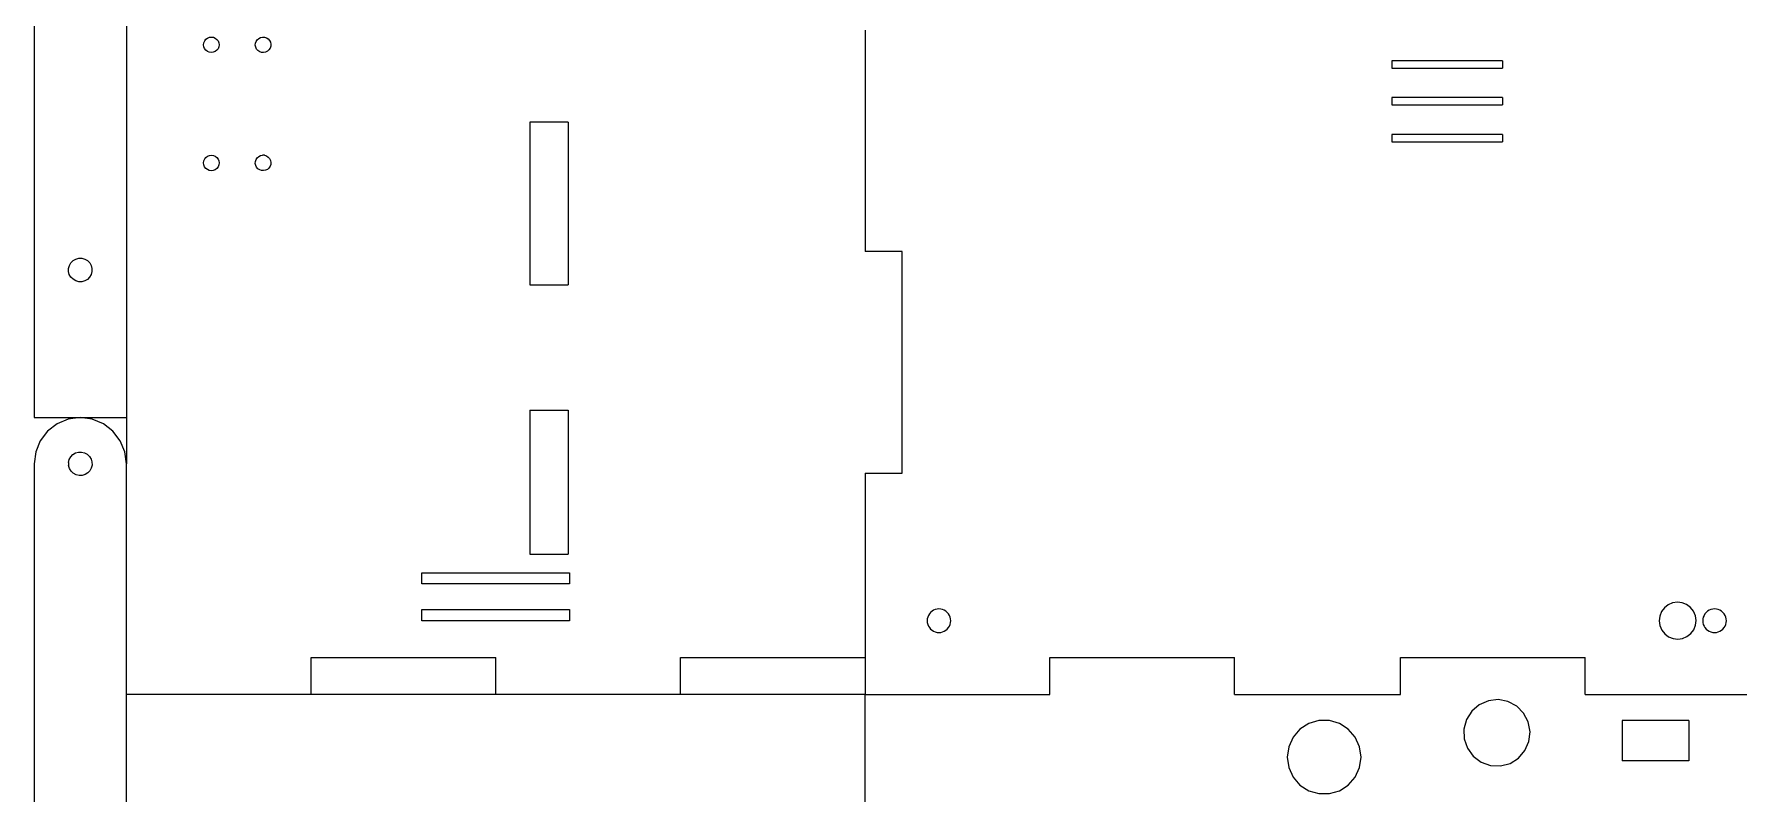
# Model space of a CAD drawing. Extents: x -1190 to 585, y -476 to 550.
# Drawn here: x -340.2 to 121.4, y -185.8 to 20 of the extents above; entities that cross this region are included whole.
import ezdxf

# ---------------------------------------------------------------- set-up
doc = ezdxf.new("R2010")
doc.units = 0
doc.layers.get('0').update_dxf_attribs({"linetype": 'CONTINUOUS'})

msp = doc.modelspace()

# ---------------------------------------------------------------- linework, layer by layer
for p, q in [((-340.18, 196.15), (-340.18, -83.85)), ((-315.18, 196.15), (-315.18, -83.85)), ((-293.99, 18.22), (-293.65, 18.65)), ((-293.65, 18.65), (-293.21, 18.98)), ((-293.21, 18.98), (-292.7, 19.18)), ((-292.7, 19.18), (-292.16, 19.25)), ((-292.16, 19.25), (-291.62, 19.17)), ((-291.62, 19.17), (-291.11, 18.96)), ((-291.11, 18.96), (-290.68, 18.62)), ((-290.68, 18.62), (-290.35, 18.18)), ((-280.07, 18.07), (-279.76, 18.53)), ((-279.76, 18.53), (-279.35, 18.89)), ((-279.35, 18.89), (-278.86, 19.14)), ((-278.86, 19.14), (-278.32, 19.25)), ((-278.32, 19.25), (-277.78, 19.21)), ((-277.78, 19.21), (-277.26, 19.04)), ((-277.26, 19.04), (-276.8, 18.73)), ((-276.8, 18.73), (-276.44, 18.32)), ((-115.18, 21.15), (-115.18, -38.85)), ((-294.28, 17.17), (-294.2, 17.72)), ((-294.21, 16.63), (-294.28, 17.17)), ((-294.01, 16.12), (-294.21, 16.63)), ((-294.2, 17.72), (-293.99, 18.22)), ((-293.68, 15.68), (-294.01, 16.12)), ((-293.25, 15.34), (-293.68, 15.68)), ((-292.75, 15.13), (-293.25, 15.34)), ((-292.2, 15.05), (-292.75, 15.13)), ((-291.66, 15.12), (-292.2, 15.05)), ((-291.15, 15.32), (-291.66, 15.12)), ((-290.71, 15.65), (-291.15, 15.32)), ((-290.37, 16.08), (-290.71, 15.65)), ((-290.16, 16.59), (-290.37, 16.08)), ((-290.35, 18.18), (-290.15, 17.67)), ((-290.08, 17.13), (-290.16, 16.59)), ((-290.15, 17.67), (-290.08, 17.13)), ((-280.28, 17.01), (-280.24, 17.56)), ((-280.17, 16.47), (-280.28, 17.01)), ((-280.24, 17.56), (-280.07, 18.07)), ((-279.92, 15.98), (-280.17, 16.47)), ((-279.56, 15.57), (-279.92, 15.98)), ((-279.1, 15.26), (-279.56, 15.57)), ((-278.59, 15.09), (-279.1, 15.26)), ((-278.04, 15.06), (-278.59, 15.09)), ((-277.5, 15.16), (-278.04, 15.06)), ((-277.01, 15.41), (-277.5, 15.16)), ((-276.6, 15.77), (-277.01, 15.41)), ((-276.29, 16.23), (-276.6, 15.77)), ((-276.44, 18.32), (-276.19, 17.83)), ((-276.12, 16.75), (-276.29, 16.23)), ((-276.19, 17.83), (-276.09, 17.29)), ((-276.09, 17.29), (-276.12, 16.75)), ((57.42, 12.84), (27.42, 12.84)), ((27.42, 12.84), (27.42, 10.84)), ((27.42, 10.84), (57.42, 10.84)), ((57.42, 12.84), (57.42, 10.84)), ((27.42, 2.84), (27.42, 0.84)), ((57.42, 2.84), (27.42, 2.84)), ((27.42, 0.84), (57.42, 0.84)), ((57.42, 2.84), (57.42, 0.84)), ((-195.58, -3.85), (-205.98, -3.85)), ((-205.98, -3.85), (-205.98, -47.85)), ((-195.58, -3.85), (-195.58, -47.85)), ((57.42, -7.16), (27.42, -7.16)), ((27.42, -7.16), (27.42, -9.16)), ((27.42, -9.16), (57.42, -9.16)), ((57.42, -7.16), (57.42, -9.16)), ((-294.2, -14.28), (-293.99, -13.78)), ((-293.99, -13.78), (-293.65, -13.35)), ((-293.65, -13.35), (-293.21, -13.02)), ((-293.21, -13.02), (-292.7, -12.82)), ((-292.7, -12.82), (-292.16, -12.75)), ((-292.16, -12.75), (-291.62, -12.83)), ((-291.62, -12.83), (-291.11, -13.04)), ((-291.11, -13.04), (-290.68, -13.38)), ((-290.68, -13.38), (-290.35, -13.82)), ((-290.35, -13.82), (-290.15, -14.33)), ((-280.07, -13.93), (-279.76, -13.47)), ((-279.76, -13.47), (-279.35, -13.11)), ((-279.35, -13.11), (-278.86, -12.86)), ((-278.86, -12.86), (-278.32, -12.75)), ((-277.78, -12.79), (-278.32, -12.75)), ((-277.78, -12.79), (-277.26, -12.96)), ((-277.26, -12.96), (-276.8, -13.27)), ((-276.8, -13.27), (-276.44, -13.68)), ((-276.44, -13.68), (-276.19, -14.17)), ((-294.28, -14.83), (-294.2, -14.28)), ((-294.21, -15.37), (-294.28, -14.83)), ((-294.01, -15.88), (-294.21, -15.37)), ((-293.68, -16.32), (-294.01, -15.88)), ((-293.25, -16.66), (-293.68, -16.32)), ((-292.75, -16.87), (-293.25, -16.66)), ((-292.2, -16.95), (-292.75, -16.87)), ((-291.66, -16.88), (-292.2, -16.95)), ((-291.15, -16.68), (-291.66, -16.88)), ((-290.71, -16.35), (-291.15, -16.68)), ((-290.37, -15.92), (-290.71, -16.35)), ((-290.16, -15.41), (-290.37, -15.92)), ((-290.08, -14.87), (-290.16, -15.41)), ((-290.15, -14.33), (-290.08, -14.87)), ((-280.28, -14.99), (-280.24, -14.44)), ((-280.17, -15.53), (-280.28, -14.99)), ((-280.24, -14.44), (-280.07, -13.93)), ((-279.92, -16.02), (-280.17, -15.53)), ((-279.56, -16.43), (-279.92, -16.02)), ((-279.1, -16.74), (-279.56, -16.43)), ((-278.59, -16.91), (-279.1, -16.74)), ((-278.04, -16.94), (-278.59, -16.91)), ((-277.5, -16.84), (-278.04, -16.94)), ((-277.01, -16.59), (-277.5, -16.84)), ((-276.6, -16.23), (-277.01, -16.59)), ((-276.29, -15.77), (-276.6, -16.23)), ((-276.12, -15.25), (-276.29, -15.77)), ((-276.19, -14.17), (-276.09, -14.71)), ((-276.09, -14.71), (-276.12, -15.25)), ((-330.21, -41.89), (-329.62, -41.3)), ((-329.62, -41.3), (-328.89, -40.89)), ((-328.89, -40.89), (-328.08, -40.68)), ((-328.08, -40.68), (-327.25, -40.68)), ((-327.25, -40.68), (-326.44, -40.9)), ((-326.44, -40.9), (-325.72, -41.32)), ((-325.72, -41.32), (-325.13, -41.91)), ((-105.18, -38.85), (-115.18, -38.85)), ((-105.18, -98.85), (-105.18, -38.85)), ((-330.86, -44.25), (-330.85, -43.42)), ((-330.64, -45.06), (-330.86, -44.25)), ((-330.85, -43.42), (-330.63, -42.61)), ((-330.23, -45.79), (-330.64, -45.06)), ((-330.63, -42.61), (-330.21, -41.89)), ((-329.64, -46.38), (-330.23, -45.79)), ((-325.15, -45.81), (-325.74, -46.4)), ((-324.73, -45.09), (-325.15, -45.81)), ((-325.13, -41.91), (-324.72, -42.64)), ((-324.51, -44.28), (-324.73, -45.09)), ((-324.72, -42.64), (-324.51, -43.45)), ((-324.51, -43.45), (-324.51, -44.28)), ((-328.92, -46.8), (-329.64, -46.38)), ((-328.11, -47.02), (-328.92, -46.8)), ((-327.28, -47.02), (-328.11, -47.02)), ((-326.47, -46.81), (-327.28, -47.02)), ((-325.74, -46.4), (-326.47, -46.81)), ((-205.98, -47.85), (-195.58, -47.85)), ((-205.98, -81.85), (-205.98, -120.85)), ((-205.98, -81.85), (-195.58, -81.85)), ((-195.58, -81.85), (-195.58, -120.85)), ((-340.18, -83.85), (-327.68, -83.85)), ((-336.52, -87.51), (-338.51, -90.1)), ((-333.93, -85.52), (-336.52, -87.51)), ((-330.92, -84.28), (-333.93, -85.52)), ((-327.68, -83.85), (-330.92, -84.28)), ((-324.45, -84.28), (-327.68, -83.85)), ((-327.68, -83.85), (-315.18, -83.85)), ((-321.43, -85.52), (-324.45, -84.28)), ((-318.84, -87.51), (-321.43, -85.52)), ((-316.86, -90.1), (-318.84, -87.51)), ((-315.18, -83.85), (-315.18, -96.35)), ((-338.51, -90.1), (-339.75, -93.11)), ((-315.61, -93.11), (-316.86, -90.1)), ((-339.75, -93.11), (-340.18, -96.35)), ((-340.18, -96.35), (-340.18, -391.35)), ((-330.86, -96.01), (-330.67, -95.2)), ((-330.86, -96.01), (-330.84, -96.84)), ((-330.61, -97.64), (-330.84, -96.84)), ((-330.67, -95.2), (-330.26, -94.46)), ((-330.26, -94.46), (-329.69, -93.86)), ((-329.69, -93.86), (-328.97, -93.42)), ((-328.97, -93.42), (-328.17, -93.19)), ((-328.17, -93.19), (-327.34, -93.17)), ((-327.34, -93.17), (-326.53, -93.37)), ((-326.53, -93.37), (-325.79, -93.77)), ((-325.79, -93.77), (-325.19, -94.34)), ((-325.19, -94.34), (-324.75, -95.06)), ((-324.75, -95.06), (-324.52, -95.86)), ((-324.5, -96.69), (-324.7, -97.5)), ((-324.52, -95.86), (-324.5, -96.69)), ((-315.18, -96.35), (-315.61, -93.11)), ((-315.18, -158.85), (-315.18, -96.35)), ((-330.17, -98.36), (-330.61, -97.64)), ((-329.57, -98.93), (-330.17, -98.36)), ((-328.83, -99.33), (-329.57, -98.93)), ((-328.02, -99.53), (-328.83, -99.33)), ((-327.19, -99.51), (-328.02, -99.53)), ((-326.39, -99.28), (-327.19, -99.51)), ((-325.67, -98.84), (-326.39, -99.28)), ((-325.1, -98.24), (-325.67, -98.84)), ((-324.7, -97.5), (-325.1, -98.24)), ((-115.18, -98.85), (-105.18, -98.85)), ((-115.18, -98.85), (-115.18, -148.85)), ((-205.98, -120.85), (-195.58, -120.85)), ((-235.18, -128.85), (-235.18, -125.85)), ((-235.18, -125.85), (-195.18, -125.85)), ((-195.18, -128.85), (-235.18, -128.85)), ((-195.18, -125.85), (-195.18, -128.85)), ((104.77, -133.85), (103.47, -134.03)), ((106.06, -134.01), (104.77, -133.85)), ((-235.18, -138.85), (-235.18, -135.85)), ((-235.18, -135.85), (-195.18, -135.85)), ((-195.18, -135.85), (-195.18, -138.85)), ((-98.34, -138.35), (-98.38, -138.85)), ((-98.22, -137.86), (-98.34, -138.35)), ((-98.03, -137.4), (-98.22, -137.86)), ((-97.77, -136.97), (-98.03, -137.4)), ((-97.44, -136.59), (-97.77, -136.97)), ((-97.06, -136.26), (-97.44, -136.59)), ((-96.63, -136), (-97.06, -136.26)), ((-96.17, -135.81), (-96.63, -136)), ((-95.68, -135.69), (-96.17, -135.81)), ((-95.18, -135.65), (-95.68, -135.69)), ((-94.68, -135.69), (-95.18, -135.65)), ((-94.19, -135.81), (-94.68, -135.69)), ((-93.73, -136), (-94.19, -135.81)), ((-93.3, -136.26), (-93.73, -136)), ((-92.92, -136.59), (-93.3, -136.26)), ((-92.59, -136.97), (-92.92, -136.59)), ((-92.33, -137.4), (-92.59, -136.97)), ((-92.14, -137.86), (-92.33, -137.4)), ((-92.02, -138.35), (-92.14, -137.86)), ((-91.98, -138.85), (-92.02, -138.35)), ((99.98, -137.61), (99.82, -138.9)), ((100.46, -136.4), (99.98, -137.61)), ((101.25, -135.35), (100.46, -136.4)), ((102.27, -134.55), (101.25, -135.35)), ((103.47, -134.03), (102.27, -134.55)), ((107.27, -134.49), (106.06, -134.01)), ((108.32, -135.28), (107.27, -134.49)), ((109.12, -136.3), (108.32, -135.28)), ((109.64, -137.51), (109.12, -136.3)), ((109.82, -138.8), (109.64, -137.51)), ((111.66, -138.35), (111.62, -138.85)), ((111.78, -137.86), (111.66, -138.35)), ((111.97, -137.4), (111.78, -137.86)), ((112.23, -136.97), (111.97, -137.4)), ((112.56, -136.59), (112.23, -136.97)), ((112.94, -136.26), (112.56, -136.59)), ((113.37, -136), (112.94, -136.26)), ((113.83, -135.81), (113.37, -136)), ((114.32, -135.69), (113.83, -135.81)), ((114.82, -135.65), (114.32, -135.69)), ((115.32, -135.69), (114.82, -135.65)), ((115.81, -135.81), (115.32, -135.69)), ((116.27, -136), (115.81, -135.81)), ((116.7, -136.26), (116.27, -136)), ((117.08, -136.59), (116.7, -136.26)), ((117.41, -136.97), (117.08, -136.59)), ((117.67, -137.4), (117.41, -136.97)), ((117.86, -137.86), (117.67, -137.4)), ((117.98, -138.35), (117.86, -137.86)), ((118.02, -138.85), (117.98, -138.35)), ((-195.18, -138.85), (-235.18, -138.85)), ((-98.38, -138.85), (-98.34, -139.35)), ((-98.34, -139.35), (-98.22, -139.84)), ((-98.22, -139.84), (-98.03, -140.3)), ((-98.03, -140.3), (-97.77, -140.73)), ((-97.77, -140.73), (-97.44, -141.11)), ((-97.44, -141.11), (-97.06, -141.44)), ((-97.06, -141.44), (-96.63, -141.7)), ((-96.63, -141.7), (-96.17, -141.89)), ((-96.17, -141.89), (-95.68, -142.01)), ((-95.68, -142.01), (-95.18, -142.05)), ((-95.18, -142.05), (-94.68, -142.01)), ((-94.68, -142.01), (-94.19, -141.89)), ((-94.19, -141.89), (-93.73, -141.7)), ((-93.73, -141.7), (-93.3, -141.44)), ((-93.3, -141.44), (-92.92, -141.11)), ((-92.92, -141.11), (-92.59, -140.73)), ((-92.59, -140.73), (-92.33, -140.3)), ((-92.33, -140.3), (-92.14, -139.84)), ((-92.14, -139.84), (-92.02, -139.35)), ((-92.02, -139.35), (-91.98, -138.85)), ((99.82, -138.9), (100, -140.19)), ((100, -140.19), (100.52, -141.39)), ((100.52, -141.39), (101.32, -142.42)), ((101.32, -142.42), (102.36, -143.21)), ((107.36, -143.15), (108.39, -142.35)), ((108.39, -142.35), (109.18, -141.3)), ((109.18, -141.3), (109.66, -140.09)), ((109.66, -140.09), (109.82, -138.8)), ((111.62, -138.85), (111.66, -139.35)), ((111.66, -139.35), (111.78, -139.84)), ((111.78, -139.84), (111.97, -140.3)), ((111.97, -140.3), (112.23, -140.73)), ((112.23, -140.73), (112.56, -141.11)), ((112.56, -141.11), (112.94, -141.44)), ((112.94, -141.44), (113.37, -141.7)), ((113.37, -141.7), (113.83, -141.89)), ((113.83, -141.89), (114.32, -142.01)), ((114.32, -142.01), (114.82, -142.05)), ((114.82, -142.05), (115.32, -142.01)), ((115.32, -142.01), (115.81, -141.89)), ((115.81, -141.89), (116.27, -141.7)), ((116.27, -141.7), (116.7, -141.44)), ((116.7, -141.44), (117.08, -141.11)), ((117.08, -141.11), (117.41, -140.73)), ((117.41, -140.73), (117.67, -140.3)), ((117.67, -140.3), (117.86, -139.84)), ((117.86, -139.84), (117.98, -139.35)), ((117.98, -139.35), (118.02, -138.85)), ((102.36, -143.21), (103.58, -143.69)), ((103.58, -143.69), (104.87, -143.85)), ((104.87, -143.85), (106.16, -143.67)), ((106.16, -143.67), (107.36, -143.15)), ((-265.18, -158.85), (-265.18, -148.85)), ((-265.18, -148.85), (-215.18, -148.85)), ((-215.18, -158.85), (-215.18, -148.85)), ((-165.18, -148.85), (-115.18, -148.85)), ((-165.18, -158.85), (-165.18, -148.85)), ((-115.18, -148.85), (-115.18, -158.85)), ((-65.18, -158.85), (-65.18, -148.85)), ((-65.18, -148.85), (-15.18, -148.85)), ((-15.18, -158.85), (-15.18, -148.85)), ((29.82, -158.85), (29.82, -148.85)), ((29.82, -148.85), (79.82, -148.85)), ((79.82, -158.85), (79.82, -148.85)), ((-265.18, -158.85), (-315.18, -158.85)), ((-315.18, -190.85), (-315.18, -158.85)), ((-215.18, -158.85), (-265.18, -158.85)), ((-165.18, -158.85), (-215.18, -158.85)), ((-115.18, -158.85), (-165.18, -158.85)), ((-115.18, -158.85), (-65.18, -158.85)), ((-115.18, -190.85), (-115.18, -158.85)), ((-15.18, -158.85), (29.82, -158.85)), ((53.58, -160.53), (51.12, -161.6)), ((56.24, -160.24), (53.58, -160.53)), ((58.88, -160.75), (56.24, -160.24)), ((61.25, -162.01), (58.88, -160.75)), ((79.82, -158.85), (134.82, -158.85)), ((7.69, -165.92), (4.96, -166.72)), ((10.53, -165.92), (7.69, -165.92)), ((13.26, -166.72), (10.53, -165.92)), ((47.64, -165.61), (46.94, -168.2)), ((49.08, -163.34), (47.64, -165.61)), ((51.12, -161.6), (49.08, -163.34)), ((63.14, -163.91), (61.25, -162.01)), ((64.38, -166.29), (63.14, -163.91)), ((107.82, -165.85), (89.82, -165.85)), ((89.82, -165.85), (89.82, -176.85)), ((107.82, -165.85), (107.82, -176.85)), ((0.71, -170.41), (-0.47, -172.99)), ((2.57, -168.26), (0.71, -170.41)), ((4.96, -166.72), (2.57, -168.26)), ((15.65, -168.26), (13.26, -166.72)), ((17.52, -170.41), (15.65, -168.26)), ((18.7, -172.99), (17.52, -170.41)), ((46.94, -168.2), (47.03, -170.88)), ((64.87, -168.93), (64.38, -166.29)), ((64.56, -171.59), (64.87, -168.93)), ((-0.47, -172.99), (-0.88, -175.81)), ((19.1, -175.81), (18.7, -172.99)), ((47.03, -170.88), (47.91, -173.41)), ((47.91, -173.41), (49.49, -175.58)), ((61.73, -176.07), (63.48, -174.05)), ((63.48, -174.05), (64.56, -171.59)), ((-0.88, -175.81), (-0.47, -178.62)), ((-0.47, -178.62), (0.71, -181.21)), ((17.52, -181.21), (18.7, -178.62)), ((18.7, -178.62), (19.1, -175.81)), ((49.49, -175.58), (51.65, -177.18)), ((51.65, -177.18), (54.18, -178.07)), ((54.18, -178.07), (56.86, -178.18)), ((56.86, -178.18), (59.45, -177.49)), ((59.45, -177.49), (61.73, -176.07)), ((107.82, -176.85), (89.82, -176.85)), ((0.71, -181.21), (2.57, -183.36)), ((2.57, -183.36), (4.96, -184.9)), ((13.26, -184.9), (15.65, -183.36)), ((15.65, -183.36), (17.52, -181.21)), ((4.96, -184.9), (7.69, -185.7)), ((7.69, -185.7), (10.53, -185.7)), ((10.53, -185.7), (13.26, -184.9))]:
    msp.add_line(p, q)

doc.saveas('drawing.dxf')
